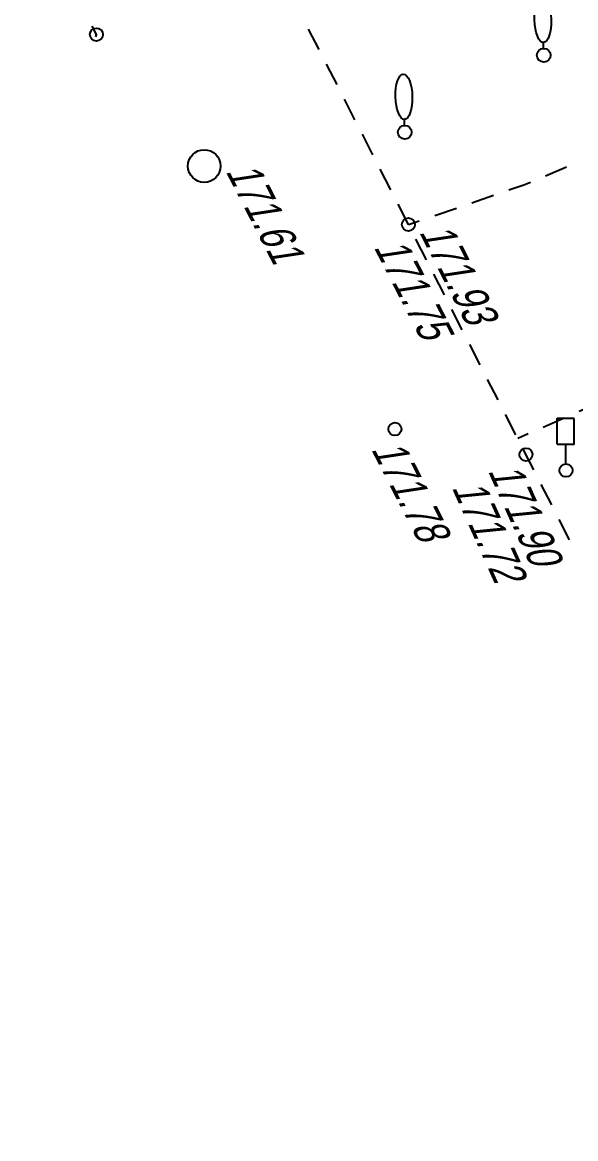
# Model space of a CAD drawing. Header units: metres. Extents: x -584 to -429, y 22748 to 22926.
# Drawn here: x -554.65 to -537.72, y 22753.38 to 22787.53 of the extents above; entities that cross this region are included whole.
import ezdxf
from ezdxf.enums import TextEntityAlignment as Align

# ---------------------------------------------------------------- set-up
doc = ezdxf.new("R2010")
doc.units = ezdxf.units.M
doc.header["$MEASUREMENT"] = 0
for name, color, linetype, lineweight in [('Горизонтали', 7, 'Continuous', 25), ('Граница улицы', 7, 'Continuous', 25), ('Колодцы', 7, 'Continuous', 25), ('Отдельно стоящее дерево', 7, 'Continuous', 25), ('Светофоры', 7, 'Continuous', 25)]:
    doc.layers.add(name, color=color, linetype=linetype, lineweight=lineweight)
doc.styles.add('Style-RUSSIAN_1251 I 0.32289', font='RUSSIAN_1251.shx', dxfattribs={"oblique": 18.5})

# ---------------------------------------------------------------- blocks, each defined once
blk = doc.blocks.new('PIKET_46')
at = {"layer": 'Горизонтали', "color": 7, "linetype": 'Continuous', "lineweight": 25}
blk.add_arc((0, 0), 0.2, 0, 360, dxfattribs=at)
blk = doc.blocks.new('PIKET_47')
at = {"layer": 'Горизонтали', "color": 7, "linetype": 'Continuous', "lineweight": 25}
blk.add_arc((0, 0), 0.2, 0, 360, dxfattribs=at)
blk = doc.blocks.new('KOLOD_23')
at = {"layer": 'Колодцы', "color": 7, "linetype": 'Continuous', "lineweight": 25}
blk.add_arc((0, 0), 0.5, 0, 360, dxfattribs=at)
blk = doc.blocks.new('PIKET_48')
at = {"layer": 'Горизонтали', "color": 7, "linetype": 'Continuous', "lineweight": 25}
blk.add_arc((0, 0), 0.2, 0, 360, dxfattribs=at)
blk = doc.blocks.new('msdElementTypeLineString_7')
at = {"layer": 'Граница улицы', "color": 7, "linetype": 'Continuous', "lineweight": 25}
for p, q in [((0.154, 33.227), (0.001, 33.555)), ((1.185, 31.006), (0.88, 31.663)), ((1.699, 29.895), (1.395, 30.552)), ((2.213, 28.784), (1.909, 29.441)), ((2.727, 27.672), (2.423, 28.33)), ((3.241, 26.561), (2.937, 27.219)), ((3.755, 25.45), (3.451, 26.107)), ((4.752, 23.213), (4.462, 23.877)), ((5.24, 22.091), (4.951, 22.755)), ((5.729, 20.968), (5.44, 21.632)), ((6.218, 19.846), (5.929, 20.51)), ((6.707, 18.723), (6.418, 19.387)), ((7.196, 17.6), (6.907, 18.265)), ((7.685, 16.478), (7.396, 17.142)), ((8.174, 15.355), (7.885, 16.02)), ((8.663, 14.233), (8.373, 14.897)), ((9.152, 13.11), (8.862, 13.774)), ((10.146, 12.405), (9.55, 12.816)), ((11.155, 11.71), (10.558, 12.121)), ((12.163, 11.016), (11.567, 11.427)), ((13.172, 10.321), (12.575, 10.732)), ((15.1, 8.815), (14.54, 9.275)), ((16.046, 8.037), (15.486, 8.497)), ((16.854, 7.119), (16.379, 7.665)), ((17.658, 6.195), (17.182, 6.742)), ((18.461, 5.271), (17.986, 5.818)), ((20.068, 3.423), (19.593, 3.97)), ((20.871, 2.499), (20.396, 3.046)), ((21.675, 1.575), (21.199, 2.122)), ((22.478, 0.651), (22.003, 1.198)), ((23.044, 0.001), (22.806, 0.274))]:
    blk.add_line(p, q, dxfattribs=at)
at = {"layer": 'Граница улицы', "color": 7, "linetype": 'Continuous', "lineweight": 25, "flags": 128}
for points in [[(0.67, 32.117), (0.384, 32.736), (0.366, 32.774)], [(4.263, 24.336), (4.13, 24.641), (3.965, 24.996)], [(14.154, 9.592), (13.763, 9.914), (13.583, 10.038)], [(19.265, 4.347), (18.985, 4.669), (18.789, 4.894)]]:
    blk.add_lwpolyline(points, dxfattribs=at)
blk = doc.blocks.new('DORZN1_3')
at = {"layer": 'Светофоры', "color": 7, "linetype": 'Continuous', "lineweight": 25}
for p, q in [((-0.27, 0.806), (-0.27, 1.603)), ((-0.27, 1.598), (0.252, 1.598)), ((0.252, 0.792), (0.252, 1.589)), ((-0.27, 0.801), (0.248, 0.801)), ((-0.004, 0.2), (-0.004, 0.801))]:
    blk.add_line(p, q, dxfattribs=at)
blk.add_arc((0, 0), 0.2, 0, 360, dxfattribs=at)
blk = doc.blocks.new('msdElementTypeLineString_9')
at = {"layer": 'Граница улицы', "color": 7, "linetype": 'Continuous', "lineweight": 25}
for p, q in [((5.182, 23.702), (5.824, 23.984)), ((9.674, 24.226), (10.289, 23.888)), ((10.709, 23.618), (11.292, 23.226)), ((4.081, 23.22), (4.724, 23.502)), ((2.981, 22.737), (3.623, 23.019)), ((1.88, 22.254), (2.523, 22.536)), ((0.78, 21.771), (1.422, 22.053)), ((12.364, 21.928), (12.671, 21.297)), ((0.001, 21.43), (0.322, 21.571)), ((12.89, 20.847), (13.197, 20.216)), ((13.942, 18.686), (14.249, 18.055)), ((14.467, 17.606), (14.774, 16.975)), ((14.993, 16.525), (15.3, 15.894)), ((15.519, 15.444), (15.826, 14.813)), ((16.045, 14.364), (16.351, 13.733)), ((17.096, 12.203), (17.403, 11.572)), ((17.622, 11.122), (17.929, 10.491)), ((18.147, 10.041), (18.454, 9.41)), ((18.673, 8.961), (18.98, 8.33)), ((19.199, 7.88), (19.506, 7.249)), ((19.725, 6.8), (20.032, 6.169)), ((20.25, 5.719), (20.557, 5.088)), ((20.776, 4.638), (21.083, 4.007)), ((21.302, 3.558), (21.609, 2.927)), ((21.828, 2.477), (22.135, 1.846)), ((22.353, 1.397), (22.66, 0.766)), ((22.879, 0.316), (23.032, 0.001))]:
    blk.add_line(p, q, dxfattribs=at)
at = {"layer": 'Граница улицы', "color": 7, "linetype": 'Continuous', "lineweight": 25, "flags": 128}
for points in [[(7.396, 24.636), (7.44, 24.653), (7.904, 24.793), (8.073, 24.775)], [(8.555, 24.648), (8.725, 24.606), (9.228, 24.448)], [(6.282, 24.185), (6.721, 24.378), (6.929, 24.457)], [(11.658, 22.889), (11.879, 22.668), (12.119, 22.361)], [(13.416, 19.767), (13.705, 19.173), (13.723, 19.136)], [(16.57, 13.283), (16.77, 12.872), (16.877, 12.652)]]:
    blk.add_lwpolyline(points, dxfattribs=at)
blk = doc.blocks.new('msdElementTypeLineString_15')
at = {"layer": 'Граница улицы', "color": 7, "linetype": 'Continuous', "lineweight": 25, "flags": 128}
blk.add_lwpolyline([(24.557, 0.001), (24.579, 0.067), (24.447, 0.328)], dxfattribs=at)
blk = doc.blocks.new('DEREVO_12')
at = {"layer": 'Отдельно стоящее дерево', "color": 7, "linetype": 'Continuous', "lineweight": 25, "flags": 128}
blk.add_lwpolyline([(-0.007, 0.21), (-0.007, 0.393)], dxfattribs=at)
at = {"layer": 'Отдельно стоящее дерево', "color": 7, "linetype": 'Continuous', "lineweight": 25}
blk.add_arc((0, 0), 0.21, 0, 359.99999, dxfattribs=at)
blk.add_ellipse((-0.0255, 1.088), major_axis=(-0.0185, 0.695), ratio=0.3698286, dxfattribs=at)
blk = doc.blocks.new('DEREVO_13')
at = {"layer": 'Отдельно стоящее дерево', "color": 7, "linetype": 'Continuous', "lineweight": 25, "flags": 128}
blk.add_lwpolyline([(-0.007, 0.21), (-0.007, 0.393)], dxfattribs=at)
at = {"layer": 'Отдельно стоящее дерево', "color": 7, "linetype": 'Continuous', "lineweight": 25}
blk.add_arc((0, 0), 0.21, 0, 359.99999, dxfattribs=at)
blk.add_ellipse((-0.0255, 1.088), major_axis=(-0.0185, 0.695), ratio=0.3698286, dxfattribs=at)
blk = doc.blocks.new('PIKET_196')
at = {"layer": 'Горизонтали', "color": 7, "linetype": 'Continuous', "lineweight": 25}
blk.add_arc((0, 0), 0.2, 0, 360, dxfattribs=at)
blk = doc.blocks.new('msdElementTypeLineString_32')
at = {"layer": 'Граница улицы', "color": 7, "linetype": 'Continuous', "lineweight": 25}
for p, q in [((6.056, 1.491), (6.701, 1.762)), ((3.803, 0.666), (4.465, 0.894)), ((1.864, 0), (2.195, 0.114))]:
    blk.add_line(p, q, dxfattribs=at)
at = {"layer": 'Граница улицы', "color": 7, "linetype": 'Continuous', "lineweight": 25, "flags": 128}
for points in [[(4.938, 1.056), (5.397, 1.214), (5.595, 1.297)], [(2.668, 0.277), (2.673, 0.278), (3.33, 0.504)]]:
    blk.add_lwpolyline(points, dxfattribs=at)
blk = doc.blocks.new('msdElementTypeLineString_33')
at = {"layer": 'Граница улицы', "color": 7, "linetype": 'Continuous', "lineweight": 25}
for p, q in [((22.269, 38.25), (21.949, 38.876)), ((22.816, 37.179), (22.496, 37.805)), ((23.363, 36.107), (23.044, 36.733)), ((23.911, 35.036), (23.591, 35.662)), ((24.458, 33.965), (24.138, 34.591)), ((25.552, 31.822), (25.232, 32.448)), ((26.099, 30.75), (25.78, 31.377)), ((26.647, 29.679), (26.327, 30.305)), ((27.194, 28.608), (26.874, 29.234)), ((27.741, 27.536), (27.421, 28.163)), ((28.288, 26.465), (27.968, 27.091)), ((29.384, 24.323), (29.063, 24.949)), ((29.932, 23.252), (29.611, 23.878))]:
    blk.add_line(p, q, dxfattribs=at)
at = {"layer": 'Граница улицы', "color": 7, "linetype": 'Continuous', "lineweight": 25, "flags": 128}
for points in [[(25.005, 32.893), (25.001, 32.901), (24.685, 33.519)], [(28.836, 25.394), (28.596, 25.862), (28.516, 26.02)]]:
    blk.add_lwpolyline(points, dxfattribs=at)

msp = doc.modelspace()

# ---------------------------------------------------------------- block references
at = {"layer": 'Горизонтали', "color": 7, "linetype": 'Continuous', "lineweight": 25}
for name, p in [('PIKET_48', (-552.38, 22787.158)), ('PIKET_196', (-542.836, 22781.348)), ('PIKET_46', (-539.241, 22774.309))]:
    msp.add_blockref(name, p, dxfattribs=at)
at = {"layer": 'Горизонтали', "color": 7, "linetype": 'Continuous', "lineweight": 25, "xscale": 0.9999986204663592, "yscale": 0.9999986204663592, "zscale": 0.9999986204663592, "rotation": 296.224871103767}
msp.add_blockref('PIKET_47', (-543.25, 22775.09), dxfattribs=at)
at = {"layer": 'Граница улицы', "color": 7, "linetype": 'Continuous', "lineweight": 25}
for name, p in [('msdElementTypeLineString_33', (-567.837, 22748.447)), ('msdElementTypeLineString_32', (-544.7, 22781.348)), ('msdElementTypeLineString_15', (-576.959, 22787.091)), ('msdElementTypeLineString_7', (-554.647, 22785.818)), ('msdElementTypeLineString_9', (-539.496, 22753.378))]:
    msp.add_blockref(name, p, dxfattribs=at)
at = {"layer": 'Колодцы', "color": 7, "linetype": 'Continuous', "lineweight": 25}
msp.add_blockref('KOLOD_23', (-549.082, 22783.137), dxfattribs=at)
at = {"layer": 'Отдельно стоящее дерево', "color": 7, "linetype": 'Continuous', "lineweight": 25}
for name, p in [('DEREVO_12', (-538.699, 22786.525)), ('DEREVO_13', (-542.949, 22784.169))]:
    msp.add_blockref(name, p, dxfattribs=at)
at = {"layer": 'Светофоры', "color": 7, "linetype": 'Continuous', "lineweight": 25}
msp.add_blockref('DORZN1_3', (-538.016, 22773.824), dxfattribs=at)

# ---------------------------------------------------------------- texts
at = {"layer": 'Горизонтали', "color": 7, "linetype": 'Continuous', "lineweight": 25, "style": 'Style-RUSSIAN_1251 I 0.32289', "oblique": 18.5}
for s, rotation, width, p in [('171.93', 297.0561, 0.8, (-542.52, 22781.125)), ('171.75', 297.0561, 0.8, (-543.907, 22780.663)), ('171.90', 294.1535, 0.799996, (-540.414, 22773.82))]:
    msp.add_text(s, height=1, rotation=rotation, dxfattribs=dict(at, width=width)).set_placement(p)
at = {"layer": 'Горизонтали', "color": 7, "linetype": 'Continuous', "lineweight": 25, "style": 'Style-RUSSIAN_1251 I 0.32289', "oblique": 18.5, "width": 0.799995}
msp.add_text('171.78', height=1, rotation=297.1129, dxfattribs=at).set_placement((-543.543, 22774.71), align=Align.MIDDLE_LEFT)
at = {"layer": 'Горизонтали', "color": 7, "linetype": 'Continuous', "lineweight": 25, "style": 'Style-RUSSIAN_1251 I 0.32289', "oblique": 18.5, "width": 0.799996}
msp.add_text('171.72', height=1, rotation=294.1535, dxfattribs=at).set_placement((-540.608, 22773.719), align=Align.TOP_LEFT)
at = {"layer": 'Колодцы', "color": 7, "linetype": 'Continuous', "lineweight": 25, "style": 'Style-RUSSIAN_1251 I 0.32289', "oblique": 18.5, "width": 0.799996}
msp.add_text('171.61', height=1, rotation=297.1311, dxfattribs=at).set_placement((-548.438, 22782.986))

doc.saveas('drawing.dxf')
